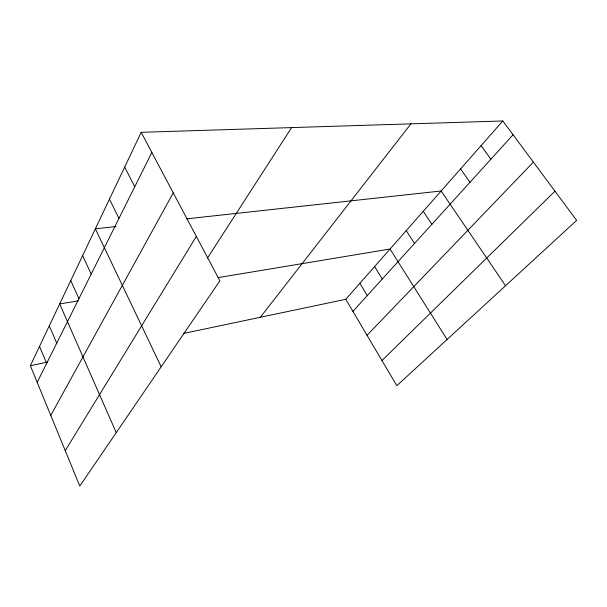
<?xml version="1.0" encoding="UTF-8"?>
<svg xmlns="http://www.w3.org/2000/svg" width="607" height="607" viewBox="0 0 607 607"><rect width="100%" height="100%" fill="white"/><g stroke="black" fill="none" stroke-linecap="round" stroke-linejoin="round"><path stroke-width="0.91" d="M141.181 132.318L219.871 280.829L79.79 486.032L30.35 365.71L141.181 132.318L502.816 120.968L576.65 220.379L396.819 385.688L345.778 299.297L183.238 333.516M37.186 382.349L151.856 152.456M50.776 415.408L173.253 192.844M65.245 450.637L196.349 236.442M207.442 258.104L291.61 127.599M260.342 317.286L410.939 123.851M345.778 299.297L502.816 120.968M352.933 311.399L513.059 134.762M367.045 335.292L533.371 162.115M381.962 360.543L554.98 191.213M30.35 365.71L47.604 362.076M78.113 300.875L59.683 303.94L116.24 432.624M218.05 277.619L390.043 249.029L447.086 339.48M116.051 226.555L95.352 228.824L161.174 366.81M186.706 218.831L441.16 190.985L505.54 285.745M481.108 145.619L490.888 159.209M460.592 168.921L469.947 182.312M423.261 211.304L431.873 224.317M406.242 230.63L414.528 243.453M374.595 266.572L382.281 279.023M359.86 283.31L367.265 295.586M124.678 167.062L134.739 186.774M109.45 199.134L118.949 218.421M82.635 255.6L91.194 274.076M70.776 280.586L78.925 298.667M49.288 325.83L56.732 343.167M39.531 346.377L46.656 363.365"/></g></svg>
